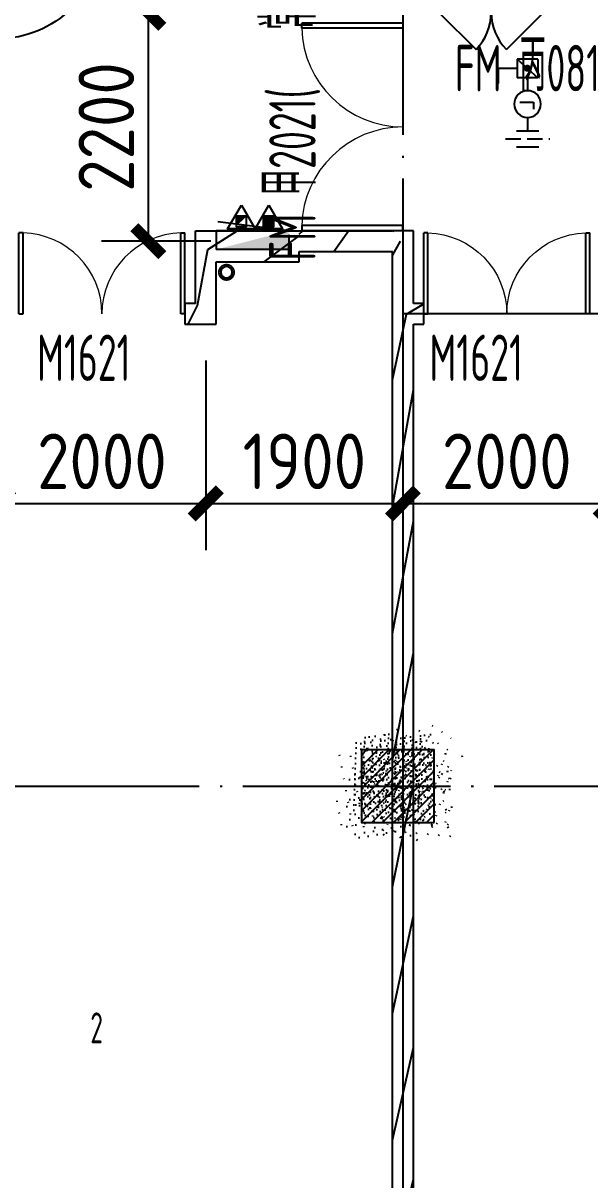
# Model space of a CAD drawing. Header units: inches. Extents: x 0 to 1813292486, y 0 to 3473589894.
# Drawn here: x 600578627 to 600584086, y 3473267427 to 3473278568 of the extents above; entities that cross this region are included whole.
import ezdxf
from ezdxf.enums import TextEntityAlignment as Align
from ezdxf.xclip import XClip

# ---------------------------------------------------------------- set-up
doc = ezdxf.new("R2010")
doc.units = ezdxf.units.IN
doc.header["$LTSCALE"] = 1000
doc.header["$MEASUREMENT"] = 0
doc.header["$XCLIPFRAME"] = 2
doc.linetypes.add('AX-MALL-GIRD-200$0$DOTE', pattern=[2.4200000000000004, 2, -0.2, 0.02, -0.2])
doc.linetypes.add('PX-MALL-P02-LG$0$DASH', pattern=[0.35, 0.25, -0.1])
for name, color, linetype in [('A-Anno-Note', 241, 'Continuous'), ('AX-MALL-DIM-P02$0$A-Anno-Dims', 3, 'Continuous'), ('AX-MALL-DIM-P02$0$A-Detl-Thin', 131, 'Continuous'), ('AX-MALL-GIRD-200$0$A-Grid', 222, 'AX-MALL-GIRD-200$0$DOTE'), ('AX-MALL-P02-200$0$A-Anno-Note', 241, 'Continuous'), ('AX-MALL-WALL-P02$0$A-Anno-Note', 241, 'Continuous'), ('AX-MALL-WALL-P02-QT$0$A-Detl-Thin', 131, 'Continuous'), ('AX-MALL-WALL-P02-QT$0$A-Wall', 2, 'Continuous'), ('AX-MALL-WALL-P02-QT$0$A-Wall-Patt', 13, 'Continuous'), ('AX-MALL-WALL-P02-QT$0$A-Wind', 4, 'Continuous'), ('AX-MALL-WORD-P02$0$A-Spac-Iden', 231, 'Continuous'), ('AX-MALL-WORD-P02$0$A-Wind-Iden', 11, 'Continuous'), ('AX-MALL-ZTKD-P02$0$A-Anno-Note', 241, 'Continuous'), ('PX-MALL-P02-LG$0$P-Exsh', 31, 'Continuous'), ('PX-MALL-P02-LG$0$P-Hydt-Boxx', 221, 'Continuous'), ('PX-MALL-P02-LG$0$P-Hydt-Pipe', 221, 'Continuous'), ('PX-MALL-P02-LG$0$P-Pipe-Risr', 7, 'Continuous'), ('PX-MALL-P02-LG$0$P-Pipe-Risr-Arch', 6, 'Continuous'), ('PX-MALL-P02-LG$0$P-Pipe-Risr-W100', 6, 'Continuous'), ('PX-MALL-P02-LG$0$P-Pipe-Risr-W50', 6, 'Continuous'), ('PX-MALL-P02-LG$0$P-Sprl-Anno', 150, 'Continuous'), ('PX-MALL-P02-LG$0$P-Sprl-Main', 140, 'PX-MALL-P02-LG$0$ZP_LINE'), ('PX-MALL-P02-LG$0$P-WatS', 3, 'Continuous'), ('PX-MALL-P02-LG$0$p-阀门', 61, 'Continuous'), ('PX-MALL-P02-LG$0$PUB_DIM', 3, 'Continuous'), ('PX-MALL-P02-LG$0$S-GJ', 8, 'Continuous'), ('SX-MALL-WALL-L-1F~2F$0$S-COLU', 30, 'Continuous'), ('SX-MALL-WALL-L-1F~2F$0$S-PATT-WALL', 83, 'Continuous'), ('SX-MALL-WALL-L-1F~2F$0$单形心', 4, 'Continuous')]:
    doc.layers.add(name, color=color, linetype=linetype)
doc.styles.add('AX-MALL-DIM-P02$0$_TCH_DIM_T3', font='gbenor.shx')
doc.styles.add('AX-MALL-WORD-P02$0$_TCH_SPACE', font='gbenor.shx', dxfattribs={"bigfont": 'gbcbig.shx'})
doc.styles.add('AX-MALL-WORD-P02$0$_TCH_WINDOW', font='gbenor.shx', dxfattribs={"bigfont": 'gbcbig.shx'})
doc.styles.add('PX-MALL-P02-LG$0$jzfz', font='gbenor.shx', dxfattribs={"bigfont": 'gbcbig.shx'})
doc.styles.add('PX-MALL-P02-LG$0$Standard', font='gbenor.shx', dxfattribs={"bigfont": 'gbcbig.shx'})
doc.linetypes.add('PX-MALL-P02-LG$0$ZP_LINE', pattern='A,2,-0.3,["ZP",PX-MALL-P02-LG$0$Standard,S=0.15,R=0,X=-0.15,Y=-0.08],-0.1', length=2.4)
doc.dimstyles.new('AX-MALL-DIM-P02$0$_TCH_ARCH&&180', dxfattribs={"dimtxt": 535.5, "dimasz": 270, "dimexe": 450, "dimexo": 450, "dimgap": 137.25, "dimtad": 1, "dimdec": 0, "dimzin": 0, "dimdsep": 46, "dimtxsty": 'AX-MALL-DIM-P02$0$_TCH_DIM_T3', "dimblk": 'AX-MALL-DIM-P02$0$_ArchTick', "dimcen": 0.09, "dimclrt": 7, "dimazin": 2, "dimtfac": 1, "dimtdec": 0, "dimtix": 1, "dimtmove": 2, "dimatfit": 3, "dimfxl": 500, "dimtolj": 1, "dimtzin": 0, "dimarcsym": 0})
pattern_1 = [(45, (0, 359.0227), (-353.55353201463, 353.55353201463), [])]

# ---------------------------------------------------------------- blocks, each defined once
blk = doc.blocks.new('AX-MALL-WORD-P02')
at = {"layer": 'AX-MALL-WORD-P02$0$A-Spac-Iden'}
blk.add_lwpolyline([(600409675.7411922, 3473113240.088005), (600410611.0971613, 3473114683.039773), (600415428.5774189, 3473127614.854003), (600409431.2181005, 3473129849.046329), (600409501.042278, 3473130036.479004), (600407626.8659757, 3473130734.66467), (600402574.2063394, 3473117171.560862, -0.03479017127881519)], format="xyb", close=True, dxfattribs=at)
at = {"layer": 'AX-MALL-WORD-P02$0$A-Spac-Iden', "style": 'AX-MALL-WORD-P02$0$_TCH_SPACE', "width": 0.7}
blk.add_text('2', height=297.5, rotation=339.5681613093329, dxfattribs=at).set_placement((600402351.8239675, 3473125201.990431))
at = {"layer": 'AX-MALL-WORD-P02$0$A-Wind-Iden', "style": 'AX-MALL-WORD-P02$0$_TCH_WINDOW', "width": 0.7}
for s, height, rotation, p in [('常开', 506.3829787234042, 69.56816119476784, (600407792.3330358, 3473133591.008398)), ('2021(', 446.25, 69.56816119476784, (600407324.9850049, 3473132336.481642)), ('FM', 446.25, 339.5681613388342, (600408842.5304995, 3473132569.00325)), ('丙', 506.3829787234042, 339.5681613388342, (600409427.9763193, 3473132350.907503)), ('0818', 446.25, 339.5681613388342, (600409669.7749683, 3473132260.830411)), ('甲', 506.3829787234042, 69.56816119476784, (600407234.9079125, 3473132094.682993)), ('FM', 446.25, 69.56816119476784, (600407016.8121648, 3473131509.237174)), ('M1621', 446.25, 339.5681612302259, (600404097.8455622, 3473131360.223208)), ('M1621', 446.25, 339.5681612302259, (600407640.0561719, 3473130040.645816))]:
    blk.add_text(s, height=height, rotation=rotation, dxfattribs=at).set_placement(p)
blk = doc.blocks.new('AX-MALL-GIRD-200')
at = {"layer": 'AX-MALL-GIRD-200$0$A-Grid'}
for p, q in [((600239047.6805397, 3473188679.873316), (600596943.6846381, 3473055353.110034)), ((600417374.6480286, 3473156901.160599), (600378645.1090794, 3473052937.433517))]:
    blk.add_line(p, q, dxfattribs=at)
blk = doc.blocks.new('SX-MALL-WALL-L-1F~2F$0$BANWANG_XINGXIN')
at = {"color": 0}
for points in [[(0.7071067811865476, 0.7071067811865475), (-0.7071067811865477, -0.7071067811865475)], [(-0.7071067811865475, 0.7071067811865476), (0.7071067811865474, -0.7071067811865477)]]:
    blk.add_lwpolyline(points, dxfattribs=at)
blk = doc.blocks.new('SX-MALL-WALL-L-1F~2F')
at = {"layer": 'SX-MALL-WALL-L-1F~2F$0$S-PATT-WALL'}
h = blk.add_hatch(dxfattribs=at)
h.set_pattern_fill('钢筋混凝土', color=256, scale=15, pattern_type=2)
h.set_pattern_definition([(24.56816131876918, (600332801.6615355, 3473133905.044626), (-31.18316060756021, 68.21004687377882), []), (29.56816131876925, (600332801.6615355, 3473133905.044626), (97.53445422577846, -46.37920049590846), [11.25, -123.75]), (334.5681613187692, (600332801.6615355, 3473133905.044626), (19.88439775835759, 112.9961142864107), [9, -99]), (80.01956131876923, (600332809.7894067, 3473133901.179693), (117.4189029535321, 66.61682170576017), [9.5610285, -105.1713168]), (25.75236131876919, (600332812.1343205, 3473133933.15727), (141.3476152674957, -79.15081590010527), [16.87499999999951, -185.6249999999961]), (76.20376131876925, (600332823.9132842, 3473133926.561361), (182.3878362713222, 87.98253900728311), [14.3415432, -157.75695]), (330.7523613187692, (600332812.1343205, 3473133933.15727), (182.387767611897, 87.98268144025062), [13.49999999999975, -148.4999999999961]), (0.5681613187692669, (600332823.5724465, 3473133920.892716), (62.82047321120105, -87.84980446922418), [11.25, -123.75]), (305.5681613187692, (600332823.5724465, 3473133920.892716), (72.17288940056439, 89.18848105901375), [9, -99]), (51.01956131876926, (600332828.8074812, 3473133913.571896), (134.9933625470349, 1.33857134020591), [9.5610285, -105.1713168]), (17.06816131876921, (600332801.6615355, 3473133905.044626), (19.14085714793764, 46.15589493924091), [0.75, -97.8, 0.75, -100.5, 0.75, -99.375]), (347.0681613187692, (600332801.6615355, 3473133905.044626), (57.63084699394109, 41.66442757030211), [0.75, -57.3, 0.75, -95.55, 0.75, -37.875]), (307.0681613187692, (600332770.315937, 3473133916.721781), (73.85474001336534, -31.12342331039777), [0.75, -37.5, 0.75, -117, 0.75, -155.25]), (297.0681613187692, (600332756.2596148, 3473133921.958173), (87.2164167648191, -16.46683781742514), [0.75, -48.75, 0.75, -77.69999999999999, 0.75, -110.25])])
h.paths.add_polyline_path([(600406197.4267832, 3473126038.190739), (600406441.7917653, 3473126694.152442), (600405785.8300625, 3473126938.517424), (600405541.4650804, 3473126282.555721)])
at = {"layer": 'SX-MALL-WALL-L-1F~2F$0$S-COLU'}
blk.add_lwpolyline([(600406197.4267832, 3473126038.190739), (600406441.7917653, 3473126694.152442), (600405785.8300625, 3473126938.517424), (600405541.4650804, 3473126282.555721)], close=True, dxfattribs=at)
at = {"layer": 'SX-MALL-WALL-L-1F~2F$0$单形心', "xscale": 50, "yscale": 50, "zscale": 50}
blk.add_blockref('SX-MALL-WALL-L-1F~2F$0$BANWANG_XINGXIN', (600405991.6284229, 3473126488.354082), dxfattribs=at)
blk = doc.blocks.new('SX-MALL-WALL-L-2F~3F')
ref = blk.add_blockref('SX-MALL-WALL-L-1F~2F', (0, 0))
XClip(ref).set_block_clipping_path([(600349769.7341375, 3473074679.418533), (600357001.7302529, 3473071985.287766), (600356499.8725733, 3473070638.124951), (600359302.5086629, 3473069594.060767), (600362345.1765132, 3473077761.653201), (600381551.4312518, 3473070606.759726), (600391553.7259278, 3473066880.611454), (600387749.827644, 3473056669.608357), (600391632.1759799, 3473055223.319679), (600395635.5522461, 3473065969.791956), (600406982.2408491, 3473061742.817497), (600403058.8006672, 3473051210.921831), (600412723.2437257, 3473047610.6332), (600445093.3740637, 3473134503.466942), (600393055.2444371, 3473153889.197227), (600387463.4997383, 3473138878.984498), (600380158.3525343, 3473141600.366193), (600382830.751978, 3473148774.027779), (600388210.8522022, 3473146769.782572), (600390696.2253517, 3473153441.399696), (600277474.697425, 3473195619.741203), (600273446.9822528, 3473184807.934726), (600257129.111771, 3473190886.82031), (600241575.9633431, 3473149136.690594), (600258197.8999482, 3473142944.531458), (600255239.7303221, 3473135003.762026), (600263182.3271956, 3473132044.911624), (600260741.6763649, 3473125493.34496), (600269350.4970673, 3473122286.306632), (600271511.1407766, 3473128086.235537), (600286270.1853781, 3473122588.058336), (600284109.5416689, 3473116788.129431), (600282580.7823727, 3473112684.400902), (600291840.7574171, 3473109234.788475), (600290827.7957876, 3473106515.642598), (600293360.405141, 3473105572.171298), (600294731.2544166, 3473109252.0137), (600323175.4764534, 3473098655.706329), (600321336.3302773, 3473093718.790065), (600344750.773286, 3473084996.222976), (600341987.4689643, 3473077578.540671), (600344583.6790427, 3473076611.376234), (600346015.5062013, 3473080454.904757), (600351201.5612961, 3473078522.947055)])
blk = doc.blocks.new('SX-MALL-WALL-2F~3F')
blk.add_blockref('SX-MALL-WALL-L-2F~3F', (0, 0))
blk = doc.blocks.new('AX-MALL-WALL-P02-QT$0$$DorLib2D$00000114')
at = {"color": 0}
blk.add_line((0.4999999999999964, 3.552713678800501e-15), (-0.2071067811864751, 0.7071067811864857), dxfattribs=at)
blk.add_arc((0.5000000000013856, -1.154631945610163e-12), 1.000000000001696, 135, 180, dxfattribs=at)
blk = doc.blocks.new('AX-MALL-WALL-P02-QT$0$$DorLib2D$00000002')
for p, q in [((-0.5, -5.684341886080802e-17), (-0.5000000000000007, 0.4875)), ((-0.4750000000000007, 0.4875), (-0.5000000000000007, 0.4875)), ((-0.475, -2.842170943040401e-17), (-0.4750000000000007, 0.4875)), ((0.475, -2.842170943040401e-17), (0.4750000000000007, 0.4875)), ((0.4750000000000007, 0.4875), (0.5000000000000007, 0.4875)), ((0.5, -5.684341886080802e-17), (0.5000000000000007, 0.4875)), ((-0.5, -5.684341886080802e-17), (-0.475, -2.842170943040401e-17)), ((0.5, -5.684341886080802e-17), (0.475, -2.842170943040401e-17))]:
    blk.add_line(p, q)
at = {"lineweight": 13}
for centre, start, end in [((-0.4875, -4.263256414560601e-17), 0, 88.53071641864632), ((0.4875, -4.263256414560601e-17), 91.4692835813537, 180)]:
    blk.add_arc(centre, 0.4875, start, end, dxfattribs=at)
blk = doc.blocks.new('AX-MALL-WALL-P02-QT$0$$DorLib2D$00000116')
at = {"color": 0}
for p, q in [((-0.4999999999999929, 7.105427357601002e-15), (-0.146446609406766, 0.353553390593234)), ((0.5000000000000071, 7.105427357601002e-15), (0.1464466094067731, 0.353553390593234))]:
    blk.add_line(p, q, dxfattribs=at)
for centre, radius, start, end in [((-0.4999999999984652, 4.831690603168681e-13), 0.4999999999984674, 0, 45), ((0.4999999999977511, 9.059419880941277e-13), 0.4999999999976598, 135, 180)]:
    blk.add_arc(centre, radius, start, end, dxfattribs=at)
blk = doc.blocks.new('AX-MALL-WALL-P02-QT')
at = {"layer": 'AX-MALL-WALL-P02-QT$0$A-Wall-Patt'}
h = blk.add_hatch(dxfattribs=at)
h.set_pattern_fill('普通砖', color=256, scale=200, style=0)
h.set_pattern_definition(pattern_1)
h.paths.add_polyline_path([(600405787.4665185, 3473131526.59032), (600405905.0655814, 3473131269.354125), (600406114.5212798, 3473131831.607011), (600406031.8314999, 3473132182.552021)])
h = blk.add_hatch(dxfattribs=at)
h.set_pattern_fill('普通砖', color=256, scale=200, style=0)
h.set_pattern_definition(pattern_1)
h.paths.add_polyline_path([(600406031.8314999, 3473132182.552021), (600406114.5212798, 3473131831.607011), (600406864.1917967, 3473131552.332746), (600406968.9196461, 3473131833.459189)])
h = blk.add_hatch(dxfattribs=at)
h.set_pattern_fill('普通砖', color=256, scale=200, style=0)
h.set_pattern_definition(pattern_1)
h.paths.add_polyline_path([(600406968.9196461, 3473131833.459189), (600406899.1010798, 3473131646.04156), (600407742.6020982, 3473131331.81268), (600407839.9839244, 3473131402.248639), (600407812.4206644, 3473131519.230309)])
h = blk.add_hatch(dxfattribs=at)
h.set_pattern_fill('普通砖', color=256, scale=200, style=0)
h.set_pattern_definition(pattern_1)
h.paths.add_polyline_path([(600405787.4665185, 3473131526.59032), (600405693.88421, 3473131561.452476), (600405624.0656435, 3473131374.034847), (600405905.0655814, 3473131269.354125)])
h = blk.add_hatch(dxfattribs=at)
h.set_pattern_fill('普通砖', color=256, scale=200, style=0)
h.set_pattern_definition(pattern_1)
h.paths.add_polyline_path([(600407964.9290109, 3473131355.702929), (600407999.8382941, 3473131449.411744), (600407812.4206644, 3473131519.230309), (600407839.9839245, 3473131402.24864)])
h = blk.add_hatch(dxfattribs=at)
h.set_pattern_fill('普通砖', color=256, scale=200, style=0)
h.set_pattern_definition(pattern_1)
h.paths.add_polyline_path([(600407658.0914861, 3473130723.014082), (600407755.4733123, 3473130793.450042), (600407964.9290107, 3473131355.702929), (600407839.9839245, 3473131402.248639), (600407742.6020982, 3473131331.81268), (600407533.1463999, 3473130769.559793)])
h = blk.add_hatch(dxfattribs=at)
h.set_pattern_fill('普通砖', color=256, scale=200, style=0)
h.set_pattern_definition(pattern_1)
h.paths.add_polyline_path([(600407685.654746, 3473130606.032413), (600407779.3635647, 3473130571.123128), (600407849.1821309, 3473130758.540757), (600407755.4733123, 3473130793.450042), (600407658.0914861, 3473130723.014082)])
h = blk.add_hatch(dxfattribs=at)
h.set_pattern_fill('普通砖', color=256, scale=200, style=0)
h.set_pattern_definition(pattern_1)
h.paths.add_polyline_path([(600402702.9347283, 3473117230.656456), (600407685.654746, 3473130606.032413), (600407658.0914861, 3473130723.014082), (600407533.1463999, 3473130769.559793), (600402515.517099, 3473117300.475023)])
at = {"layer": 'AX-MALL-WALL-P02-QT$0$A-Wall'}
for p, q in [((600405787.4665185, 3473131526.59032), (600406031.8314999, 3473132182.552021)), ((600406031.8314999, 3473132182.552021), (600406968.9196461, 3473131833.459189)), ((600405905.0655814, 3473131269.354125), (600406114.5212798, 3473131831.607011)), ((600406114.5212798, 3473131831.607011), (600406864.1917967, 3473131552.332746)), ((600406968.9196461, 3473131833.459189), (600407812.4206644, 3473131519.230309)), ((600405693.88421, 3473131561.452476), (600405624.0656435, 3473131374.034847)), ((600405787.4665185, 3473131526.59032), (600405693.88421, 3473131561.452476)), ((600406864.1917967, 3473131552.332746), (600406899.1010798, 3473131646.04156)), ((600406899.1010798, 3473131646.04156), (600407742.6020982, 3473131331.81268)), ((600407999.8382941, 3473131449.411744), (600407812.4206648, 3473131519.23031)), ((600407964.9290109, 3473131355.702929), (600407999.8382941, 3473131449.411744)), ((600405624.0656435, 3473131374.034847), (600405905.0655814, 3473131269.354125)), ((600407533.1463999, 3473130769.559793), (600407742.6020982, 3473131331.81268)), ((600407755.4733123, 3473130793.450042), (600407964.9290107, 3473131355.702929)), ((600407849.1821309, 3473130758.540757), (600407755.4733123, 3473130793.450042)), ((600402515.517099, 3473117300.475023), (600407533.1463999, 3473130769.559793)), ((600407779.3635647, 3473130571.123128), (600407849.1821309, 3473130758.540757)), ((600402702.9347283, 3473117230.656456), (600407685.654746, 3473130606.032413)), ((600407685.654746, 3473130606.032413), (600407779.3635647, 3473130571.123128))]:
    blk.add_line(p, q, dxfattribs=at)
at = {"layer": 'AX-MALL-WALL-P02-QT$0$A-Detl-Thin'}
blk.add_blockref('SX-MALL-WALL-2F~3F', (0, 0), dxfattribs=at)
at = {"layer": 'AX-MALL-WALL-P02-QT$0$A-Wind'}
blk.add_blockref('AX-MALL-GIRD-200', (0, 0), dxfattribs=at)
at = {"layer": 'AX-MALL-WALL-P02-QT$0$A-Wind', "zscale": 200}
for name, p, xscale, yscale, rotation in [('AX-MALL-WALL-P02-QT$0$$DorLib2D$00000114', (600405071.8538643, 3473135047.940218), 1000, -1000, 69.56816133647828), ('AX-MALL-WALL-P02-QT$0$$DorLib2D$00000002', (600408255.222311, 3473132421.409173), 2000, 2000, 69.56816131162259), ('AX-MALL-WALL-P02-QT$0$$DorLib2D$00000116', (600409435.7493528, 3473133155.477232), -1000, -1000, 339.5681613168148), ('AX-MALL-WALL-P02-QT$0$$DorLib2D$00000002', (600404909.3044093, 3473131747.017927), 1600, 1600, 339.5681613047668), ('AX-MALL-WALL-P02-QT$0$$DorLib2D$00000002', (600408563.9433655, 3473130385.557678), 1600, -1600, 159.5681613375218)]:
    blk.add_blockref(name, p, dxfattribs=dict(at, xscale=xscale, yscale=yscale, rotation=rotation))
blk = doc.blocks.new('AX-MALL-WALL-P02')
at = {"layer": 'AX-MALL-WALL-P02$0$A-Anno-Note'}
blk.add_blockref('AX-MALL-WORD-P02', (0, 0), dxfattribs=at)
blk.add_blockref('AX-MALL-WALL-P02-QT', (0, 0), dxfattribs=at)
blk = doc.blocks.new('PX-MALL-P02-LG$0$XHS1')
at = {"layer": 'PX-MALL-P02-LG$0$P-Hydt-Boxx', "ltscale": 0.7}
for p, q in [((350.0030006170273, 240), (-349.9969996213913, 240)), ((-349.9969997406006, 239.9999995231628), (-349.9969996213913, 60)), ((350.0030006170273, 240), (-332.898939371109, 327.2950124740601)), ((350.0030003786087, 200), (350.003000497818, 60)), ((350.0030006170273, 60), (-349.996999502182, 60))]:
    blk.add_line(p, q, dxfattribs=at)
blk.add_solid([(350.0030006170273, 240), (350.0030002593994, 60.00000047683716), (-349.9969996213913, 60)], dxfattribs=at)
blk = doc.blocks.new('PX-MALL-P02-LG$0$MHQ')
at = {"layer": 'PX-MALL-P02-LG$0$P-Exsh', "ltscale": 0.7}
h = blk.add_hatch(dxfattribs=at)
h.set_pattern_fill('ANSI31', color=256, scale=25, style=0)
h.set_pattern_definition([(45, (-160019.2306599375, -42228.3236173685), (-28.0633003783411, 28.0633003783411), [])])
h.paths.add_polyline_path([(-75.0000000015425, 185.1731819980414), (75, 185.1731819980414), (75, 35.17318199802685), (-75.0000000015425, 35.17318199802685)])
for points in [[(0, 346.4101615137042), (-200, -1.455191522836685e-11), (200, -1.455191522836685e-11)], [(0, 346.4101615137042), (-200, -1.455191522836685e-11), (200, -1.455191522836685e-11)], [(0, 346.4101615137042), (-200, -1.455191522836685e-11), (200, -1.455191522836685e-11)], [(-75.0000000015425, 185.1731819980414), (75, 185.1731819980414), (75, 35.17318199802685), (-75.0000000015425, 35.17318199802685)]]:
    blk.add_lwpolyline(points, close=True, dxfattribs=at)
blk = doc.blocks.new('PX-MALL-P02-LG$0$20200929200250')
at = {"layer": 'PX-MALL-P02-LG$0$P-Exsh', "ltscale": 0.7, "xscale": 0.6600000001490116, "yscale": 0.6600000001490116, "zscale": 0.6600000001490116}
for p in [(-132.0000001192093, 40), (131.9999997615814, 40)]:
    blk.add_blockref('PX-MALL-P02-LG$0$MHQ', p, dxfattribs=at)
blk = doc.blocks.new('PX-MALL-P02-LG$0$20211220143732')
at = {"layer": 'PX-MALL-P02-LG$0$P-Exsh'}
blk.add_blockref('PX-MALL-P02-LG$0$20200929200250', (-374.9999999407155, 219.6219584928522), dxfattribs=at)
at = {"layer": 'PX-MALL-P02-LG$0$P-Hydt-Boxx', "ltscale": 0.7, "xscale": -1}
blk.add_blockref('PX-MALL-P02-LG$0$XHS1', (-349.9969999989844, 0), dxfattribs=at)
blk = doc.blocks.new('PX-MALL-P02-LG$0$P-Risr')
at = {"layer": 'PX-MALL-P02-LG$0$P-Pipe-Risr-W50'}
h = blk.add_hatch(color=0, dxfattribs=at)
edge = h.paths.add_edge_path()
edge.add_ellipse((0, 0), major_axis=(47.05795628796547, 47.05795628796547), ratio=0.9999999999999695, start_angle=225.0000000000009, end_angle=405.0000000000009, ccw=False)
edge.add_ellipse((0, 0), major_axis=(47.05795628796764, 47.05795628796764), ratio=0.9999999999998785, start_angle=133.9675974886221, end_angle=225.0000000000035, ccw=False)
edge.add_line((-66.53919663240958, 1.199087783927098), (-54.4367953546693, 1.199087783927098))
edge.add_ellipse((0, 0), major_axis=(-38.50196423560672, 38.50196423560672), ratio=0.9999999999999859, start_angle=43.73814098242129, end_angle=134.9999999999996)
edge.add_ellipse((0, 0), major_axis=(38.50196423561096, 38.50196423561096), ratio=0.9999999999998216, start_angle=225.0000000000051, end_angle=405.0000000000051)
edge.add_ellipse((0, 0), major_axis=(38.50196423560679, 38.50196423560679), ratio=0.9999999999999831, start_angle=45.00000000000048, end_angle=133.7381409824204)
edge.add_line((-54.43679535467527, 1.199087783927098), (-66.53919663241555, 1.199087783927098))
edge.add_ellipse((0, 0), major_axis=(-47.05795628796762, 47.05795628796762), ratio=0.9999999999998742, start_angle=-45.00000000000358, end_angle=43.967597488629224, ccw=False)
at = {"layer": 'PX-MALL-P02-LG$0$P-Pipe-Risr-Arch', "ltscale": 0.7}
blk.add_circle((0, 0), 59.29000000000001, dxfattribs=at)
at = {"layer": 'PX-MALL-P02-LG$0$P-Pipe-Risr-W100', "color": 0, "const_width": 15}
blk.add_lwpolyline([(-75, 0, 1), (75, 0, 1)], format="xyb", close=True, dxfattribs=at)
at = {"layer": 'PX-MALL-P02-LG$0$P-Pipe-Risr-W50'}
blk.add_circle((0, 0), 54.45000000000001, dxfattribs=at)
at = {"layer": 'PX-MALL-P02-LG$0$P-Pipe-Risr', "style": 'PX-MALL-P02-LG$0$jzfz', "width": 0.6, "flags": 1}
for tag, p in [('SYS-MARK', (0.3310501334344735, -45.65933377496549)), ('RANGE', (0.3337570973526454, -45.67887874227017))]:
    blk.add_attdef(tag, text='', height=0.015625, dxfattribs=at).set_placement(p, align=Align.MIDDLE)
blk = doc.blocks.new('PX-MALL-P02-LG$0$gb-slzsq')
at = {"linetype": 'Continuous'}
for p, q in [((-25.92897034189082, 103.3586355632433), (-25.91524431816651, -79.67964445479447)), ((-25.91524431816651, -79.67964445479447), (67.79176270062453, -79.67261737497756))]:
    blk.add_line(p, q, dxfattribs=at)
blk.add_circle((0, 0), 180, dxfattribs=at)
blk = doc.blocks.new('PX-MALL-P02-LG$0$A$C573B230E')
at = {"ltscale": 0.7}
for p, q in [((-75.23320203775074, 387.9711374800263), (124.7667979622493, 387.9711374800263)), ((124.7667979621256, 137.9711374800263), (124.7667979622493, 387.9711374800263)), ((249.5335959242584, 137.9711374800245), (-7.275957614183426e-12, -137.971137479979)), ((249.5335959242584, 137.9711374800245), (0, 137.9711374800263)), ((-7.275957614183426e-12, -137.971137479979), (0, 137.9711374800263)), ((249.5335959242657, -137.971137479979), (249.5335959242584, 137.9711374800245)), ((249.5335959242657, -137.971137479979), (-7.275957614183426e-12, -137.971137479979))]:
    blk.add_line(p, q, dxfattribs=at)
at = {"ltscale": 0.7, "const_width": 46.54269288080815}
blk.add_lwpolyline([(128.0441803465365, 26.73703426584143, 1), (128.0441803465292, -19.80565861495961, 1)], format="xyb", close=True, dxfattribs=at)
blk = doc.blocks.new('PX-MALL-P02-LG$0$A$C7B375D87')
at = {"layer": 'PX-MALL-P02-LG$0$P-Sprl-Main'}
for p, q in [((212.1035579238669, 0.004582626643241383), (358.0505296758201, 0.01042504722136073)), ((660.4505295878917, 0.01646593959594611), (813.1948151011311, 0.02258046424685745))]:
    blk.add_line(p, q, dxfattribs=at)
at = {"layer": 'PX-MALL-P02-LG$0$PUB_DIM', "linetype": 'PX-MALL-P02-LG$0$DASH', "ltscale": 0.7}
blk.add_line((902.7935677767673, 251.0224261982657), (902.8064108404797, -250.977265251975), dxfattribs=at)
at = {"layer": 'PX-MALL-P02-LG$0$S-GJ'}
for p, q in [((813.1899823079002, 125.7669458962482), (813.1980567343126, -125.7217850314846)), ((992.4025260080234, 125.771411617563), (992.4095191829838, -125.7173193371127))]:
    blk.add_line(p, q, dxfattribs=at)
at = {"layer": 'PX-MALL-P02-LG$0$P-Sprl-Anno', "ltscale": 0.7, "xscale": 0.8399999999674037, "yscale": 0.8399999999674037, "zscale": 0.8399999999674037}
blk.add_blockref('PX-MALL-P02-LG$0$gb-slzsq', (509.2505296627642, 0.01189833212265512), dxfattribs=at)
at = {"layer": 'PX-MALL-P02-LG$0$p-阀门', "ltscale": 0.7, "extrusion": (0, 0, -1), "xscale": 0.8499999996513343, "yscale": 0.8499999996513343, "zscale": -0.8499999996407981, "rotation": 359.9987617923064}
blk.add_blockref('PX-MALL-P02-LG$0$A$C573B230E', (-212.1035563964688, 0.004583727437420748), dxfattribs=at)
blk = doc.blocks.new('PX-MALL-P02-LG')
at = {"layer": 'PX-MALL-P02-LG$0$P-Exsh', "xscale": -1, "rotation": 339.5681621808267}
blk.add_blockref('PX-MALL-P02-LG$0$20211220143732', (600406135.4668525, 3473131887.832298), dxfattribs=at)
at = {"layer": 'PX-MALL-P02-LG$0$P-Hydt-Pipe', "color": 221, "xscale": -0.9999999999999987, "rotation": 249.5681616974362}
blk.add_blockref('PX-MALL-P02-LG$0$P-Risr', (600406173.3208131, 3473131702.988911), dxfattribs=at)
at = {"layer": 'PX-MALL-P02-LG$0$P-WatS', "xscale": -0.850255249474723, "yscale": 0.8502552494747231, "zscale": 0.850255249474723, "rotation": 69.56939943800039}
blk.add_blockref('PX-MALL-P02-LG$0$A$C7B375D87', (600409607.9202442, 3473132615.047082), dxfattribs=at)
blk = doc.blocks.new('AX-MALL-ZTKD-P02')
at = {"layer": 'AX-MALL-ZTKD-P02$0$A-Anno-Note'}
blk.add_blockref('AX-MALL-GIRD-200', (0, 0), dxfattribs=at)
blk = doc.blocks.new('AX-MALL-DIM-P02$0$_ArchTick')
at = {"color": 0, "linetype": 'ByBlock', "const_width": 0.4}
blk.add_lwpolyline([(-0.5, -0.5), (0.5, 0.5)], dxfattribs=at)
blk = doc.blocks.new('*D1236')
at = {"layer": 'AX-MALL-DIM-P02$0$A-Anno-Dims', "color": 0, "lineweight": -2, "transparency": 16777216}
for p, q in [((600406905.6113565, 3473134098.027877), (600405918.9318434, 3473134465.594948)), ((600405572.6172782, 3473132246.909247), (600406340.6215094, 3473134308.503173)), ((600406137.6071253, 3473132036.43395), (600405150.9276122, 3473132404.001021))]:
    blk.add_line(p, q, dxfattribs=at)
at = {"layer": 'AX-MALL-DIM-P02$0$A-Anno-Dims', "color": 0, "lineweight": -2, "transparency": 16777216, "xscale": 270, "yscale": 270, "zscale": 270}
for p, rotation in [((600406340.6215094, 3473134308.503173), 69.56816130146872), ((600405572.6172782, 3473132246.909247), 249.5681613014687)]:
    blk.add_blockref('AX-MALL-DIM-P02$0$_ArchTick', p, dxfattribs=dict(at, rotation=rotation))
at = {"layer": 'AX-MALL-DIM-P02$0$A-Anno-Dims', "color": 7, "transparency": 16777216, "insert": (600405577.0986946, 3473133419.088807), "char_height": 535.5, "attachment_point": 5, "rotation": 69.56816130146872, "style": 'AX-MALL-DIM-P02$0$_TCH_DIM_T3'}
blk.add_mtext('\\A1;2200', dxfattribs=at)
blk = doc.blocks.new('*D1237')
at = {"layer": 'AX-MALL-DIM-P02$0$A-Anno-Dims', "color": 0, "lineweight": -2, "transparency": 16777216}
for p, q in [((600407237.2495474, 3473134988.261617), (600406250.5700344, 3473135355.828688)), ((600406340.6215092, 3473134308.503172), (600406672.2597004, 3473135198.736914)), ((600406905.6113564, 3473134098.027875), (600405918.9318432, 3473134465.594946))]:
    blk.add_line(p, q, dxfattribs=at)
at = {"layer": 'AX-MALL-DIM-P02$0$A-Anno-Dims', "color": 0, "lineweight": -2, "transparency": 16777216, "xscale": 270, "yscale": 270, "zscale": 270}
for p, rotation in [((600406672.2597004, 3473135198.736914), 69.56816130479201), ((600406340.6215092, 3473134308.503172), 249.568161304792)]:
    blk.add_blockref('AX-MALL-DIM-P02$0$_ArchTick', p, dxfattribs=dict(at, rotation=rotation))
at = {"layer": 'AX-MALL-DIM-P02$0$A-Anno-Dims', "color": 7, "transparency": 16777216, "insert": (600406885.9613044, 3473134612.237447), "char_height": 535.5, "attachment_point": 5, "rotation": 69.56816130479201, "style": 'AX-MALL-DIM-P02$0$_TCH_DIM_T3'}
blk.add_mtext('\\A1;950', dxfattribs=at)
blk = doc.blocks.new('*D1250')
at = {"layer": 'AX-MALL-DIM-P02$0$A-Anno-Dims', "color": 0, "lineweight": -2, "transparency": 16777216}
for p, q in [((600403815.1317142, 3473131674.418401), (600403177.7623268, 3473129963.494418)), ((600405689.1742756, 3473130976.282557), (600405051.8048882, 3473129265.358573)), ((600403334.8541011, 3473130385.184084), (600405208.8966625, 3473129687.04824))]:
    blk.add_line(p, q, dxfattribs=at)
at = {"layer": 'AX-MALL-DIM-P02$0$A-Anno-Dims', "color": 0, "lineweight": -2, "transparency": 16777216, "xscale": 270, "yscale": 270, "zscale": 270}
for p, rotation in [((600403334.8541011, 3473130385.184084), 159.5681613077644), ((600405208.8966625, 3473129687.04824), 339.5681613077645)]:
    blk.add_blockref('AX-MALL-DIM-P02$0$_ArchTick', p, dxfattribs=dict(at, rotation=rotation))
at = {"layer": 'AX-MALL-DIM-P02$0$A-Anno-Dims', "color": 7, "transparency": 16777216, "insert": (600404413.2579783, 3473130415.636861), "char_height": 535.5, "attachment_point": 5, "rotation": 339.56816130776446, "style": 'AX-MALL-DIM-P02$0$_TCH_DIM_T3'}
blk.add_mtext('\\A1;2000', dxfattribs=at)
blk = doc.blocks.new('*D1251')
at = {"layer": 'AX-MALL-DIM-P02$0$A-Anno-Dims', "color": 0, "lineweight": -2, "transparency": 16777216}
for p, q in [((600405689.1742755, 3473130976.282557), (600405051.8048881, 3473129265.358573)), ((600407469.7634403, 3473130312.960844), (600406832.3940531, 3473128602.036861)), ((600405208.8966624, 3473129687.04824), (600406989.4858273, 3473129023.726528))]:
    blk.add_line(p, q, dxfattribs=at)
at = {"layer": 'AX-MALL-DIM-P02$0$A-Anno-Dims', "color": 0, "lineweight": -2, "transparency": 16777216, "xscale": 270, "yscale": 270, "zscale": 270}
for p, rotation in [((600405208.8966624, 3473129687.04824), 159.5681613029877), ((600406989.4858273, 3473129023.726528), 339.5681613029877)]:
    blk.add_blockref('AX-MALL-DIM-P02$0$_ArchTick', p, dxfattribs=dict(at, rotation=rotation))
at = {"layer": 'AX-MALL-DIM-P02$0$A-Anno-Dims', "color": 7, "transparency": 16777216, "insert": (600406240.5738417, 3473129734.908083), "char_height": 535.5, "attachment_point": 5, "rotation": 339.56816130298773, "style": 'AX-MALL-DIM-P02$0$_TCH_DIM_T3'}
blk.add_mtext('\\A1;1900', dxfattribs=at)
blk = doc.blocks.new('*D1252')
at = {"layer": 'AX-MALL-DIM-P02$0$A-Anno-Dims', "color": 0, "lineweight": -2, "transparency": 16777216}
for p, q in [((600407469.7634404, 3473130312.960844), (600406832.394053, 3473128602.036861)), ((600409343.9445546, 3473129614.773385), (600408706.5751672, 3473127903.849402)), ((600406989.4858272, 3473129023.726527), (600408863.6669414, 3473128325.539068))]:
    blk.add_line(p, q, dxfattribs=at)
at = {"layer": 'AX-MALL-DIM-P02$0$A-Anno-Dims', "color": 0, "lineweight": -2, "transparency": 16777216, "xscale": 270, "yscale": 270, "zscale": 270}
for p, rotation in [((600406989.4858272, 3473129023.726527), 159.5681613171556), ((600408863.6669414, 3473128325.539068), 339.5681613171556)]:
    blk.add_blockref('AX-MALL-DIM-P02$0$_ArchTick', p, dxfattribs=dict(at, rotation=rotation))
at = {"layer": 'AX-MALL-DIM-P02$0$A-Anno-Dims', "color": 7, "transparency": 16777216, "insert": (600408067.9589812, 3473129054.153497), "char_height": 535.5, "attachment_point": 5, "rotation": 339.56816131715556, "style": 'AX-MALL-DIM-P02$0$_TCH_DIM_T3'}
blk.add_mtext('\\A1;2000', dxfattribs=at)
blk = doc.blocks.new('*D1253')
at = {"layer": 'AX-MALL-DIM-P02$0$A-Anno-Dims', "color": 0, "lineweight": -2, "transparency": 16777216}
for p, q in [((600409343.9445546, 3473129614.773385), (600408706.5751674, 3473127903.849402)), ((600408863.6669416, 3473128325.539068), (600412377.7426727, 3473127016.442745)), ((600412858.0202858, 3473128305.677062), (600412220.6508985, 3473126594.753079))]:
    blk.add_line(p, q, dxfattribs=at)
at = {"layer": 'AX-MALL-DIM-P02$0$A-Anno-Dims', "color": 0, "lineweight": -2, "transparency": 16777216, "xscale": 270, "yscale": 270, "zscale": 270}
for p, rotation in [((600408863.6669416, 3473128325.539068), 159.5681613080999), ((600412377.7426727, 3473127016.442745), 339.5681613080999)]:
    blk.add_blockref('AX-MALL-DIM-P02$0$_ArchTick', p, dxfattribs=dict(at, rotation=rotation))
at = {"layer": 'AX-MALL-DIM-P02$0$A-Anno-Dims', "color": 7, "transparency": 16777216, "insert": (600410762.0874039, 3473128050.511606), "char_height": 535.5, "attachment_point": 5, "rotation": 339.5681613080999, "style": 'AX-MALL-DIM-P02$0$_TCH_DIM_T3'}
blk.add_mtext('\\A1;3750', dxfattribs=at)
blk = doc.blocks.new('AX-MALL-DIM-P02')
at = {"layer": 'AX-MALL-DIM-P02$0$A-Detl-Thin'}
blk.add_blockref('AX-MALL-ZTKD-P02', (-2.384185791015625e-06, 9.5367431640625e-07), dxfattribs=at)
at = {"layer": 'AX-MALL-DIM-P02$0$A-Anno-Dims'}
dim = blk.add_linear_dim(base=(600406672.2597004, 3473135198.736914), p1=(600407327.3010225, 3473133940.936102), p2=(600407658.9392134, 3473134831.169843), angle=69.56816130479201, dimstyle='AX-MALL-DIM-P02$0$_TCH_ARCH&&180', dxfattribs=at)
dim.commit()
dim.dimension.update_dxf_attribs({"geometry": '*D1237', "text_midpoint": (600406885.9613044, 3473134612.237447), "dimtype": 129})
for p1, p2, distance, picture, middle in [((600406559.2967912, 3473131879.342175), (600407327.3010225, 3473133940.936102), 1052.9207060457138, '*D1236', (600405577.0986946, 3473133419.088807)), ((600403972.2234885, 3473132096.108067), (600405846.2660497, 3473131397.972222), -1825.787667520366, '*D1250', (600404413.2579783, 3473130415.636861)), ((600405846.2660499, 3473131397.972222), (600407626.8552147, 3473130734.65051), -1825.7876675619812, '*D1251', (600406240.5738417, 3473129734.908083)), ((600407626.8552144, 3473130734.65051), (600409501.0363288, 3473130036.463051), -1825.7876684556577, '*D1252', (600408067.9589812, 3473129054.153497)), ((600409501.036329, 3473130036.463051), (600413015.11206, 3473128727.366728), -1825.787668414043, '*D1253', (600410762.0874039, 3473128050.511606))]:
    dim = blk.add_aligned_dim(p1=p1, p2=p2, distance=distance, dimstyle='AX-MALL-DIM-P02$0$_TCH_ARCH&&180', dxfattribs=at)
    dim.commit()
    dim.dimension.update_dxf_attribs({"geometry": picture, "text_midpoint": middle})
blk = doc.blocks.new('AX-MALL-P02-200')
at = {"layer": 'AX-MALL-P02-200$0$A-Anno-Note'}
blk.add_blockref('AX-MALL-WALL-P02', (0, 0), dxfattribs=at)
for name in ['AX-MALL-DIM-P02', 'PX-MALL-P02-LG']:
    blk.add_blockref(name, (0, 0), dxfattribs=at)

msp = doc.modelspace()

# ---------------------------------------------------------------- block references
at = {"layer": 'A-Anno-Note', "rotation": 20.43183869077545}
msp.add_blockref('AX-MALL-P02-200', (1250392458.527329, 9048125.682563305), dxfattribs=at)

doc.saveas('drawing.dxf')
